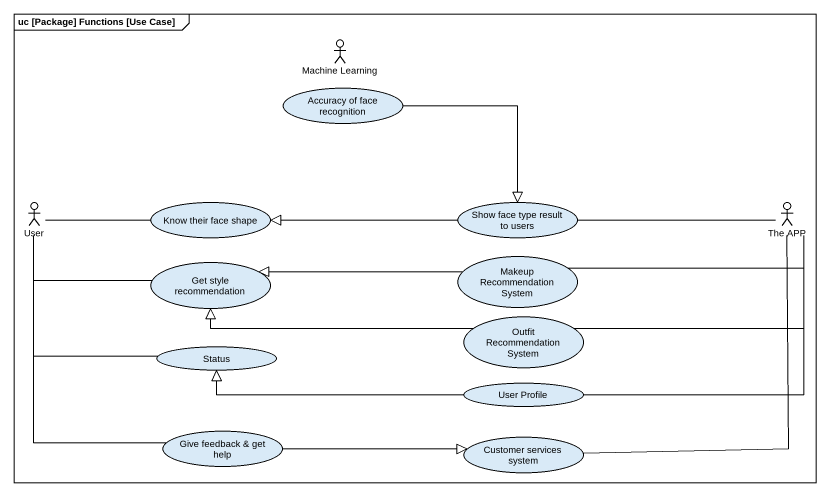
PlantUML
@startuml
mainframe uc [Package] Functions [Use Case]
actor "Machine Learning" as Machine_Learning
usecase "Accuracy of face recognition" as Accuracy_of_face_recognition
actor User
usecase "Know their face shape" as Know_their_face_shape
usecase "Show face type result to users" as Show_face_type_result_to
actor "The APP" as The_APP
usecase "Get style recommendation" as Get_style_recommendation
usecase "Makeup Recommendation System" as Makeup_Recommendation_System
usecase "Outfit Recommendation System" as Outfit_Recommendation_System
usecase Status
usecase "User Profile" as User_Profile
usecase "Give feedback & get help" as Give_feedback_get_help
usecase "Customer services system" as Customer_services_system
Accuracy_of_face_recognition --|> Show_face_type_result_to
User -right- Know_their_face_shape
User -right- Get_style_recommendation
User -- Status
User -- Give_feedback_get_help
Show_face_type_result_to -left-|> Know_their_face_shape
The_APP -left- Show_face_type_result_to
The_APP -left- Makeup_Recommendation_System
The_APP -left- Outfit_Recommendation_System
The_APP -- Customer_services_system
Makeup_Recommendation_System -left-|> Get_style_recommendation
Outfit_Recommendation_System -left-|> Get_style_recommendation
User_Profile -up- The_APP
User_Profile -left-|> Status
Give_feedback_get_help -right-|> Customer_services_system
@enduml
